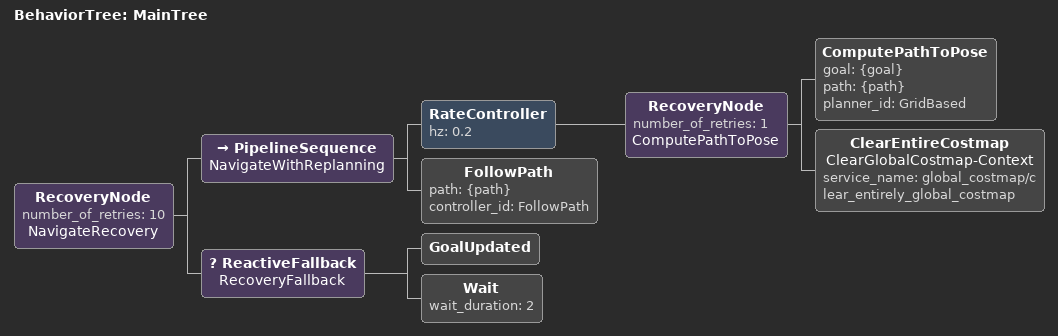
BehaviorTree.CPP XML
<root BTCPP_format="4" main_tree_to_execute="MainTree">
  <BehaviorTree ID="MainTree">
    <RecoveryNode number_of_retries="10" name="NavigateRecovery">
      <PipelineSequence name="NavigateWithReplanning">
        <RateController hz="0.2">
          <RecoveryNode number_of_retries="1" name="ComputePathToPose">
            <ComputePathToPose goal="{goal}" path="{path}" planner_id="GridBased"/>
            <ClearEntireCostmap name="ClearGlobalCostmap-Context" service_name="global_costmap/clear_entirely_global_costmap"/>
          </RecoveryNode>
        </RateController>
        <FollowPath path="{path}" controller_id="FollowPath"/>
      </PipelineSequence>
      <ReactiveFallback name="RecoveryFallback">
        <GoalUpdated/>
        <Wait wait_duration="2"/>
      </ReactiveFallback>
    </RecoveryNode>
  </BehaviorTree>
</root>
